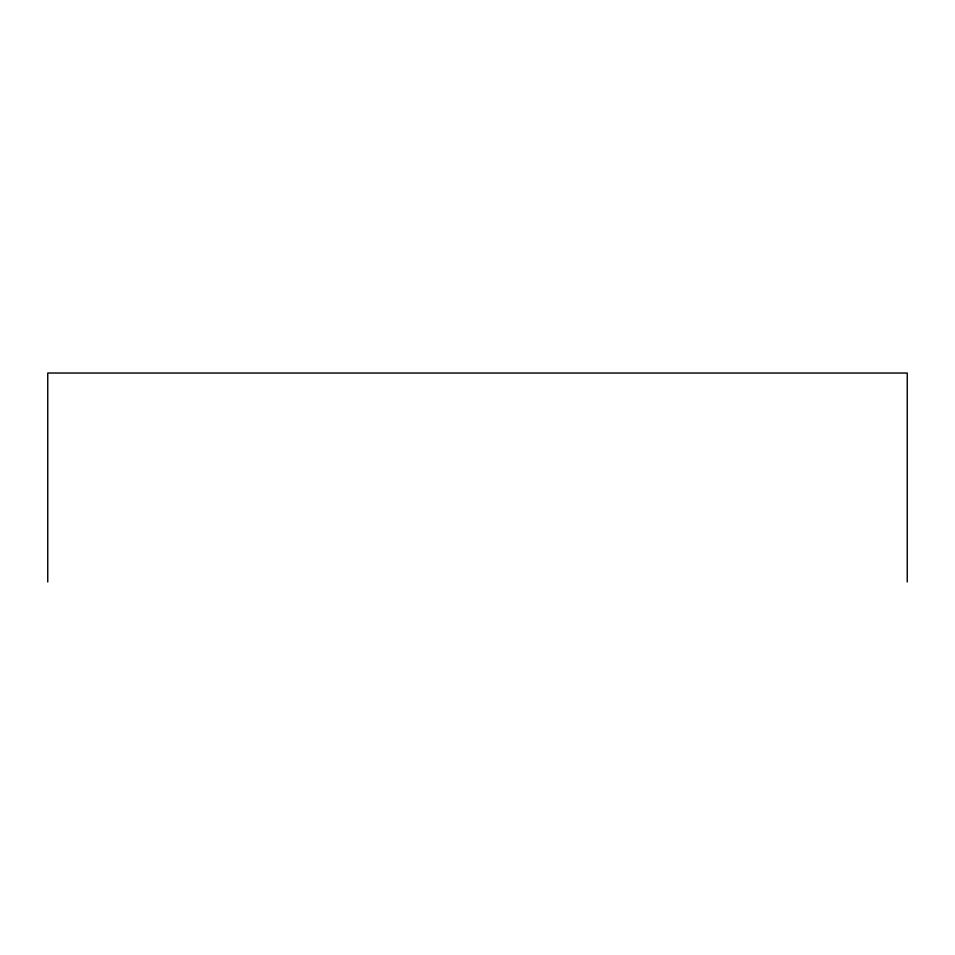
<?xml version="1.0" encoding="UTF-8"?>
<svg xmlns="http://www.w3.org/2000/svg" width="955" height="955" viewBox="0 0 955 955"><rect width="100%" height="100%" fill="white"/><g stroke="black" fill="none" stroke-linecap="round" stroke-linejoin="round"><path stroke-width="1.43" d="M907.25 581.965L907.25 373.035L47.75 373.035L47.75 581.965"/></g></svg>
